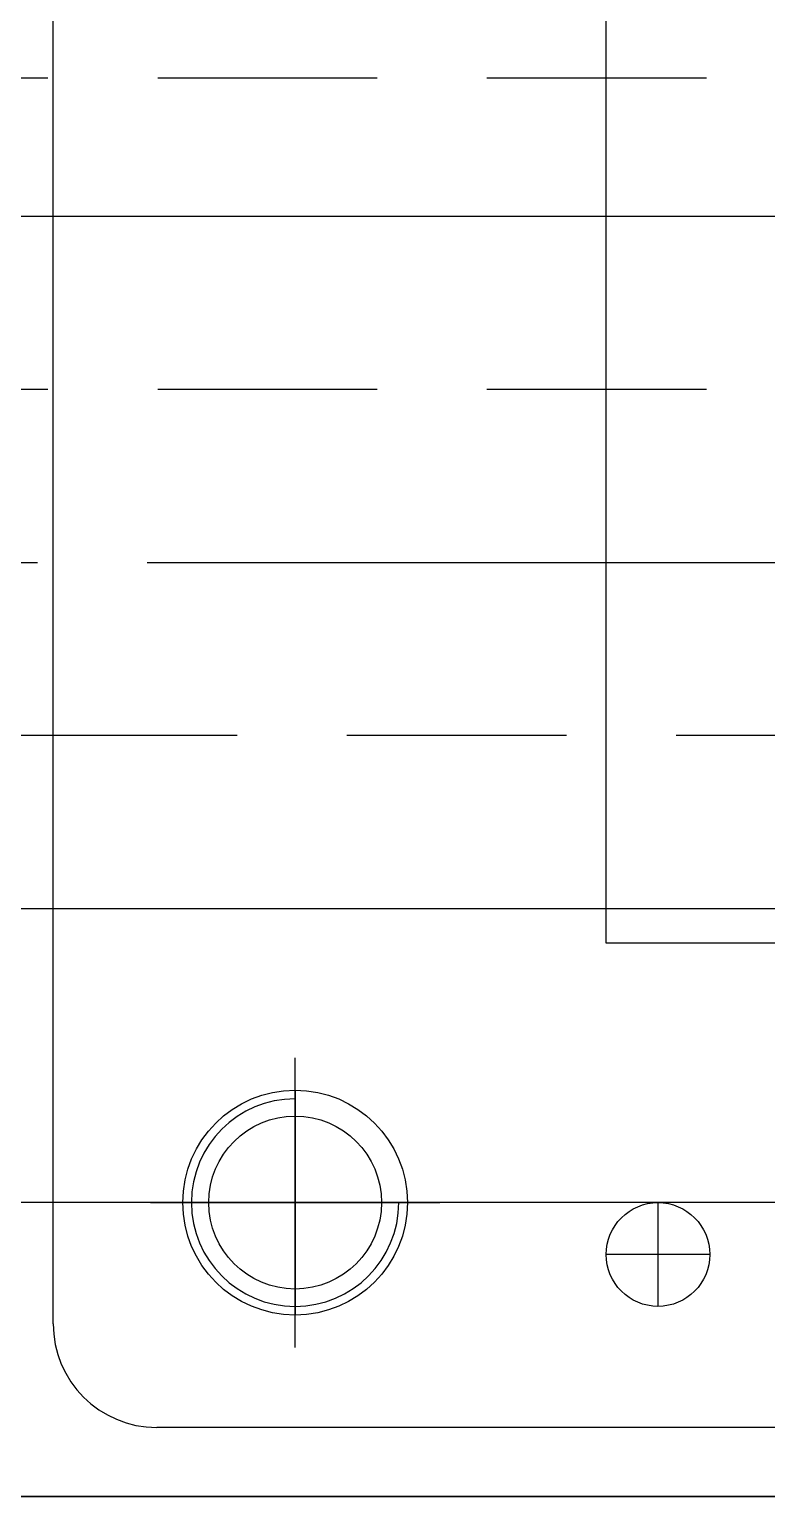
# Model space of a CAD drawing. Header units: millimetres. Extents: x 24815 to 37444, y -10619 to 6020.
# Drawn here: x 34955.23 to 34976.56, y 327.01 to 369.43 of the extents above; entities that cross this region are included whole.
import ezdxf

# ---------------------------------------------------------------- set-up
doc = ezdxf.new("R2010")
doc.units = ezdxf.units.MM
for name, pattern in [('CENTER', [50.8, 31.75, -6.35, 6.35, -6.35]), ('CENTER2', [28.575, 19.05, -3.175, 3.175, -3.175]), ('HIDDENX2', [19.05, 12.7, -6.35])]:
    doc.linetypes.add(name, pattern=pattern)
doc.layers.add('case', color=3, linetype='Continuous', lineweight=30)
doc.layers.add('CENTER', color=1, linetype='CENTER')

# ---------------------------------------------------------------- blocks, each defined once
blk = doc.blocks.new('A$C1A2F53D2')
at = {"color": 4}
for p, q in [((81, 28), (81, -28)), ((67, 15), (67, -15)), ((76, -12), (76, -15)), ((74.5, -13.5), (77.5, -13.5)), ((67, -15), (-11, -15)), ((74.5, -20.75), (74.5, -27.25)), ((71.25, -24), (77.75, -24))]:
    blk.add_line(p, q, dxfattribs=at)
at = {"color": 4, "linetype": 'ByBlock'}
blk.add_line((78, -31), (-22, -31), dxfattribs=at)
at = {"color": 4}
for centre, radius in [((76, -13.5), 1.5), ((74.5, -24), 3.25)]:
    blk.add_circle(centre, radius, dxfattribs=at)
blk.add_arc((78, -28), 3, 270, 0, dxfattribs=at)
blk = doc.blocks.new('A$C5A2C6DAD')
at = {"linetype": 'HIDDENX2', "ltscale": 0.5}
for p, q in [((-12, -60.5), (-198, -60.5)), ((-12, -69.5), (-157.005, -69.5)), ((3, -79.5), (-147.005, -79.5))]:
    blk.add_line(p, q, dxfattribs=at)
at = {"color": 2, "linetype": 'CENTER2'}
blk.add_line((-152.005, -74.5), (0.118, -74.5), dxfattribs=at)
for p, q in [((-62, -97.188), (-62, -88.812)), ((-62, -97.188), (-62, -88.812)), ((-66.188, -93), (-57.812, -93))]:
    blk.add_line(p, q)
at = {"color": 1}
blk.add_line((8, -101.5), (-205, -101.5), dxfattribs=at)
at = {"color": 3}
blk.add_circle((-62, -93), 2.5, dxfattribs=at)
blk.add_arc((-62, -93), 3, 90, 0)
blk = doc.blocks.new('A$C43293707')
at = {"color": 1}
blk.add_lwpolyline([(-20.5, -10), (209.5, -10), (209.5, 10), (-20.5, 10)], close=True, dxfattribs=at)
blk = doc.blocks.new('A$C2A0E6E33')
for name, p in [('A$C5A2C6DAD', (197, 0)), ('A$C43293707', (96, -74.5))]:
    blk.add_blockref(name, p)
at = {"rotation": 270}
blk.add_blockref('A$C1A2F53D2', (159, -18.5), dxfattribs=at)
blk = doc.blocks.new('A$C27F636C6')
at = {"color": 32}
blk.add_lwpolyline([(-238, 8.5), (9, 8.5), (9, -101.5), (-238, -101.5)], close=True, dxfattribs=at)
blk = doc.blocks.new('A$C4C521A20')
at = {"layer": 'case', "color": 3, "lineweight": -3}
blk.add_line((-345, 0), (0, 0), dxfattribs=at)
at = {"layer": 'CENTER', "ltscale": 10}
for points in [[(-238.5, 101.5), (-8.5, 101.5), (-8.5, 8.5), (-238.5, 8.5)], [(-222, 101.5), (-25, 101.5), (-25, 8.5), (-222, 8.5)]]:
    blk.add_lwpolyline(points, close=True, dxfattribs=at)
blk = doc.blocks.new('A$C5DC13BC3')
at = {"layer": 'CENTER', "ltscale": 10}
blk.add_lwpolyline([(-347, -418.5), (-150, -418.5), (-150, -511.5), (-347, -511.5)], close=True, dxfattribs=at)
for name, p in [('A$C4C521A20', (-125, -520)), ('A$C27F636C6', (-134, -418.5)), ('A$C2A0E6E33', (-347, -418.5))]:
    blk.add_blockref(name, p)

msp = doc.modelspace()

# ---------------------------------------------------------------- block references
msp.add_blockref('A$C5DC13BC3', (35174.91675, 847.01411))

doc.saveas('drawing.dxf')
